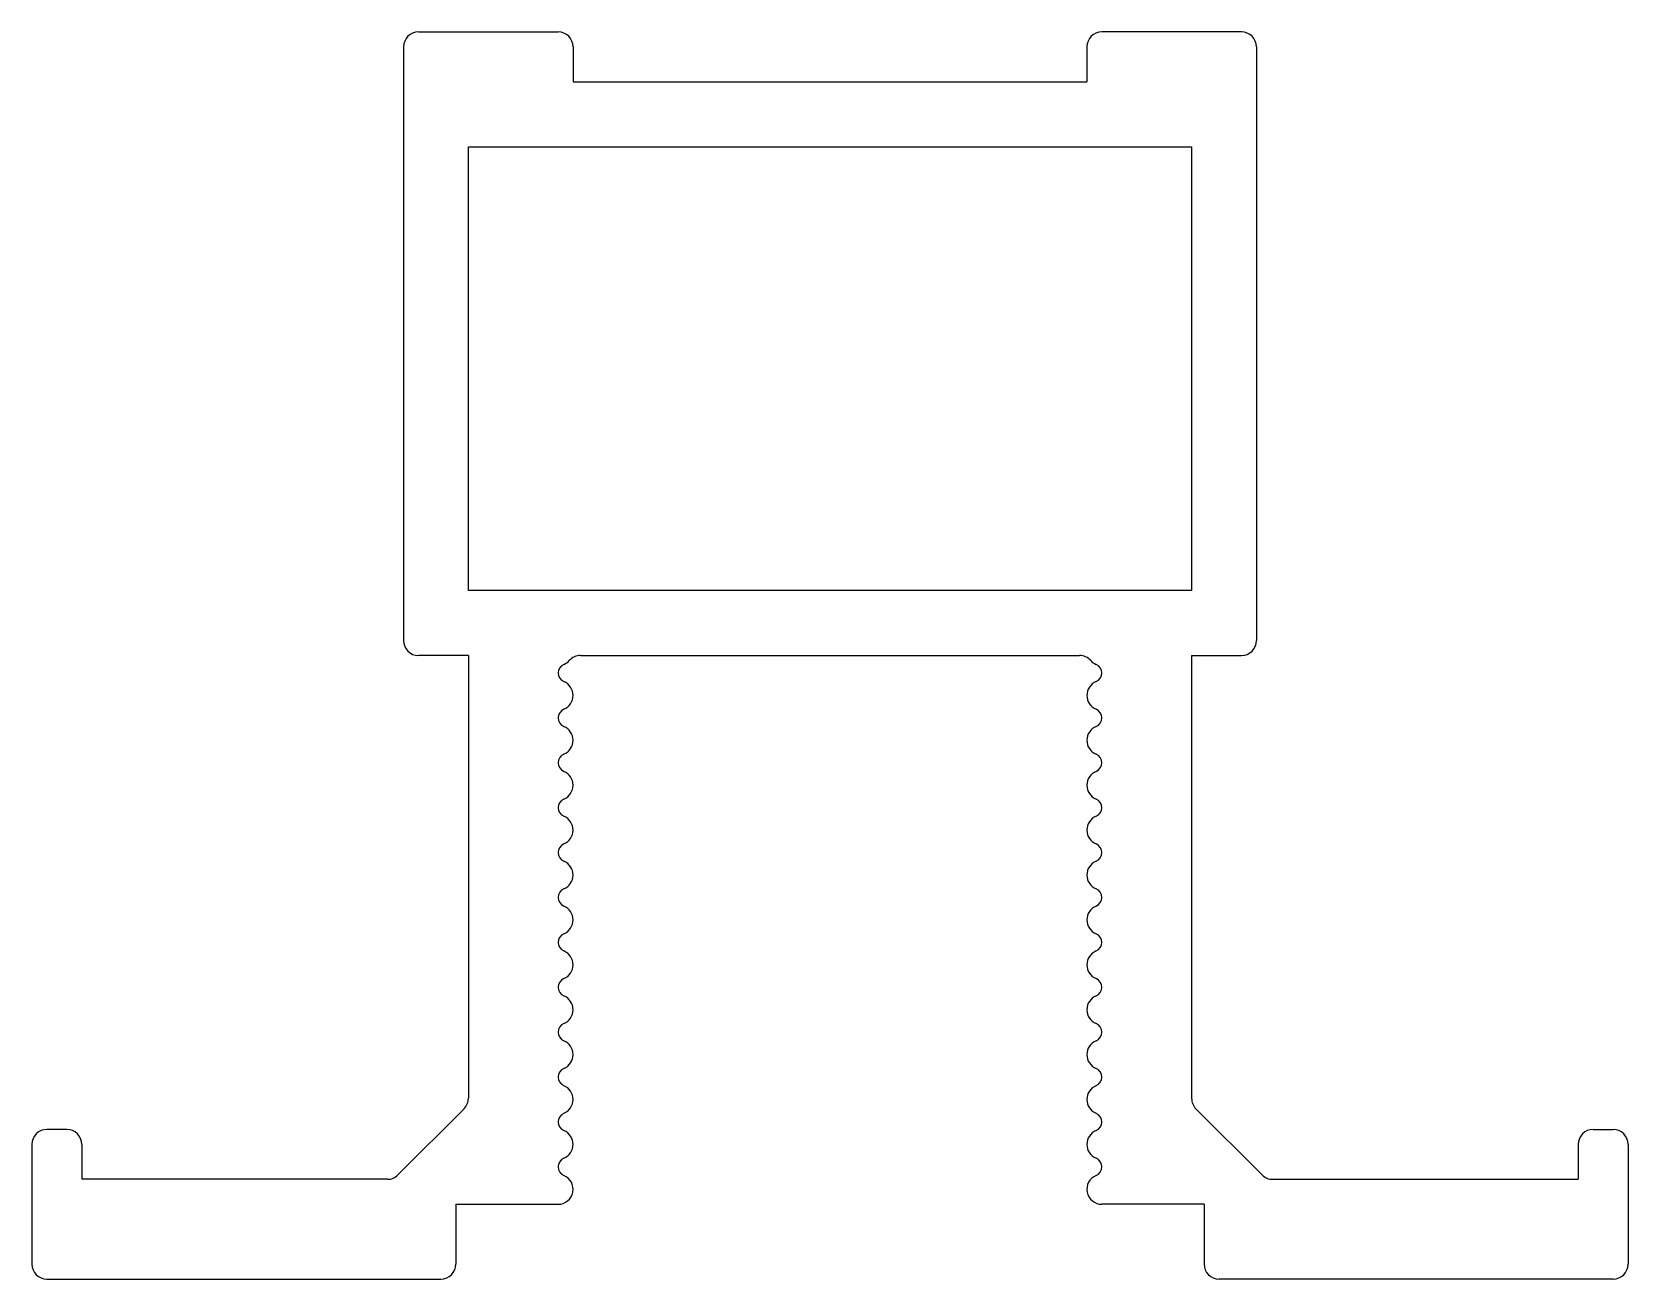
# Model space of a CAD drawing. Extents: x 712.3 to 744.3, y 717.6 to 742.6.
import ezdxf

# ---------------------------------------------------------------- set-up
doc = ezdxf.new("R2010")
doc.units = 0
doc.layers.get('0').update_dxf_attribs({"linetype": 'CONTINUOUS'})

msp = doc.modelspace()

# ---------------------------------------------------------------- linework, layer by layer
for p, q in [((720.09, 742.553), (722.89, 742.553)), ((736.59, 742.553), (733.79, 742.553)), ((719.79, 742.253), (719.79, 730.353)), ((723.19, 742.253), (723.19, 741.553)), ((733.49, 742.253), (733.49, 741.553)), ((736.89, 742.253), (736.89, 730.353)), ((723.19, 741.553), (733.49, 741.553)), ((721.09, 740.253), (735.59, 740.253)), ((721.09, 731.353), (721.09, 740.253)), ((735.59, 740.253), (735.59, 731.353)), ((735.59, 731.353), (721.09, 731.353)), ((721.09, 730.053), (720.09, 730.053)), ((721.09, 730.053), (721.09, 721.178)), ((723.338, 730.053), (733.343, 730.053)), ((735.59, 730.053), (735.59, 721.178)), ((735.59, 730.053), (736.59, 730.053)), ((719.678, 719.641), (721.003, 720.965)), ((737.003, 719.641), (735.678, 720.965)), ((713.04, 720.553), (712.64, 720.553)), ((743.64, 720.553), (744.04, 720.553)), ((712.34, 720.253), (712.34, 717.853)), ((713.34, 720.253), (713.34, 719.553)), ((743.34, 720.253), (743.34, 719.553)), ((744.34, 720.253), (744.34, 717.853)), ((719.466, 719.553), (713.34, 719.553)), ((737.215, 719.553), (743.34, 719.553)), ((720.84, 719.053), (722.89, 719.053)), ((720.84, 719.053), (720.84, 717.853)), ((735.84, 719.053), (733.79, 719.053)), ((735.84, 719.053), (735.84, 717.853)), ((712.64, 717.553), (720.54, 717.553)), ((744.04, 717.553), (736.14, 717.553))]:
    msp.add_line(p, q)
for centre, radius, start, end in [((720.09, 742.253), 0.3, 90, 180), ((722.89, 742.253), 0.3, 0, 90), ((733.79, 742.253), 0.3, 90, 180), ((736.59, 742.253), 0.3, 0, 90), ((720.09, 730.353), 0.3, 180, 270), ((736.59, 730.353), 0.3, 270, 0), ((722.89, 730.153), 0.3, 292.6199, 318.1897), ((723.338, 729.753), 0.3, 90, 138.1897), ((733.343, 729.753), 0.3, 41.8103, 90), ((733.79, 730.153), 0.3, 221.8103, 247.3801), ((723.078, 729.703), 0.187, 112.6199, 247.3801), ((733.603, 729.703), 0.187, 292.6199, 67.3801), ((722.89, 729.253), 0.3, 292.6199, 67.3801), ((733.79, 729.253), 0.3, 112.6199, 247.3801), ((723.078, 728.803), 0.187, 112.6199, 247.3801), ((733.603, 728.803), 0.187, 292.6199, 67.3801), ((722.89, 728.353), 0.3, 292.6199, 67.3801), ((733.79, 728.353), 0.3, 112.6199, 247.3801), ((723.078, 727.903), 0.187, 112.6199, 247.3801), ((733.603, 727.903), 0.187, 292.6199, 67.3801), ((722.89, 727.453), 0.3, 292.6199, 67.3801), ((733.79, 727.453), 0.3, 112.6199, 247.3801), ((723.078, 727.003), 0.187, 112.6199, 247.3801), ((733.603, 727.003), 0.187, 292.6199, 67.3801), ((722.89, 726.553), 0.3, 292.6199, 67.3801), ((733.79, 726.553), 0.3, 112.6199, 247.3801), ((723.078, 726.103), 0.187, 112.6199, 247.3801), ((733.603, 726.103), 0.187, 292.6199, 67.3801), ((722.89, 725.653), 0.3, 292.6199, 67.3801), ((733.79, 725.653), 0.3, 112.6199, 247.3801), ((723.078, 725.203), 0.187, 112.6199, 247.3801), ((733.603, 725.203), 0.187, 292.6199, 67.3801), ((722.89, 724.753), 0.3, 292.6199, 67.3801), ((733.79, 724.753), 0.3, 112.6199, 247.3801), ((723.078, 724.303), 0.187, 112.6199, 247.3801), ((733.603, 724.303), 0.187, 292.6199, 67.3801), ((722.89, 723.853), 0.3, 292.6199, 67.3801), ((733.79, 723.853), 0.3, 112.6199, 247.3801), ((723.078, 723.403), 0.187, 112.6199, 247.3801), ((733.603, 723.403), 0.187, 292.6199, 67.3801), ((722.89, 722.953), 0.3, 292.6199, 67.3801), ((733.79, 722.953), 0.3, 112.6199, 247.3801), ((723.078, 722.503), 0.187, 112.6199, 247.3801), ((733.603, 722.503), 0.187, 292.6199, 67.3801), ((722.89, 722.053), 0.3, 292.6199, 67.3801), ((733.79, 722.053), 0.3, 112.6199, 247.3801), ((723.078, 721.603), 0.187, 112.6199, 247.3801), ((733.603, 721.603), 0.187, 292.6199, 67.3801), ((722.89, 721.153), 0.3, 292.6199, 67.3801), ((733.79, 721.153), 0.3, 112.6199, 247.3801), ((720.79, 721.178), 0.3, 315, 0), ((735.89, 721.178), 0.3, 180, 225), ((723.078, 720.703), 0.187, 112.6199, 247.3801), ((733.603, 720.703), 0.187, 292.6199, 67.3801), ((712.64, 720.253), 0.3, 90, 180), ((713.04, 720.253), 0.3, 0, 90), ((722.89, 720.253), 0.3, 292.6199, 67.3801), ((733.79, 720.253), 0.3, 112.6199, 247.3801), ((743.64, 720.253), 0.3, 90, 180), ((744.04, 720.253), 0.3, 0, 90), ((723.078, 719.803), 0.187, 112.6199, 247.3801), ((733.603, 719.803), 0.187, 292.6199, 67.3801), ((719.466, 719.853), 0.3, 270, 315), ((722.89, 719.353), 0.3, 270, 67.3801), ((733.79, 719.353), 0.3, 112.6199, 270), ((737.215, 719.853), 0.3, 225, 270), ((712.64, 717.853), 0.3, 180, 270), ((720.54, 717.853), 0.3, 270, 0), ((736.14, 717.853), 0.3, 180, 270), ((744.04, 717.853), 0.3, 270, 0)]:
    msp.add_arc(centre, radius, start, end)

doc.saveas('drawing.dxf')
